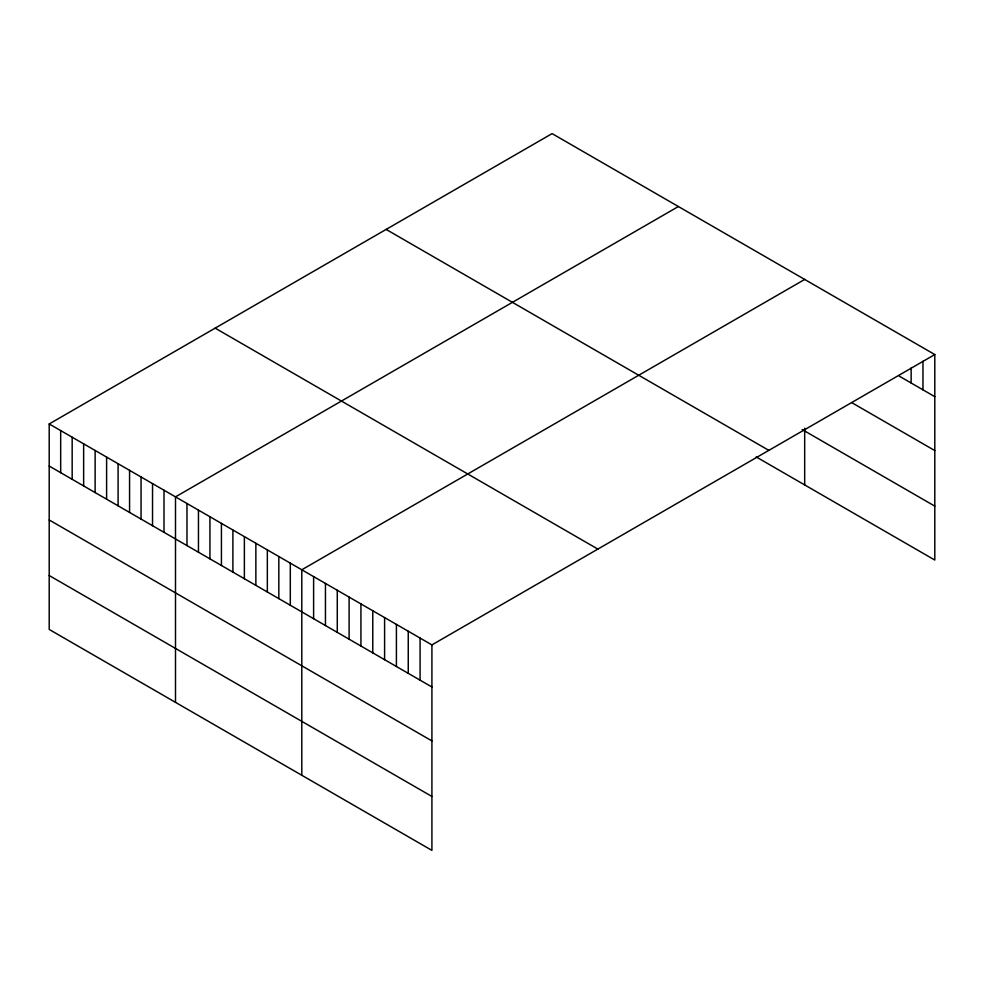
<?xml version="1.0" encoding="UTF-8"?>
<svg xmlns="http://www.w3.org/2000/svg" width="984" height="984" viewBox="0 0 984 984"><rect width="100%" height="100%" fill="white"/><g stroke="black" fill="none" stroke-linecap="round" stroke-linejoin="round"><path stroke-width="1.48" d="M49.2 423.956L431.914 644.901L431.914 850.385L49.2 629.44L49.2 423.956L552.086 133.615L934.8 354.56L934.8 560.044L756.204 456.933M678.382 206.529L175.496 496.871L175.496 702.355M804.678 279.444L301.793 569.785L301.793 775.269M431.914 644.901L934.8 354.56M899.314 376.171L934.8 396.663M851.996 402.776L934.8 450.574M802.132 429.528L934.8 506.133M386.134 229.42L768.848 450.377M215.152 328.139L597.866 549.097M49.2 466.047L431.914 687.004M49.2 519.958L431.914 740.915M49.2 575.517L431.914 796.474M922.967 361.263L922.967 389.836M911.147 367.967L911.147 382.997M804.678 428.224L804.678 484.928M420.082 638.075L420.082 680.178M408.249 631.248L408.249 673.339M396.417 624.422L396.417 666.512M384.596 617.583L384.596 659.686M372.764 610.756L372.764 652.859M360.931 603.93L360.931 646.021M349.111 597.103L349.111 639.194M337.278 590.265L337.278 632.368M325.446 583.438L325.446 625.541M313.613 576.612L313.613 618.702M290.305 563.156L290.305 605.246M278.829 556.526L278.829 598.616M267.34 549.896L267.34 591.987M255.865 543.266L255.865 585.357M244.376 536.637L244.376 578.727M232.9 530.007L232.9 572.11M221.425 523.377L221.425 565.48M209.936 516.748L209.936 558.851M198.46 510.118L198.46 552.221M186.972 503.501L186.972 545.591M164.008 490.241L164.008 532.332M152.532 483.611L152.532 525.702M141.056 476.982L141.056 519.072M129.568 470.352L129.568 512.443M118.092 463.722L118.092 505.813M106.604 457.093L106.604 499.183M95.128 450.463L95.128 492.566M83.64 443.833L83.64 485.936M72.164 437.203L72.164 479.306M60.676 430.574L60.676 472.677"/></g></svg>
